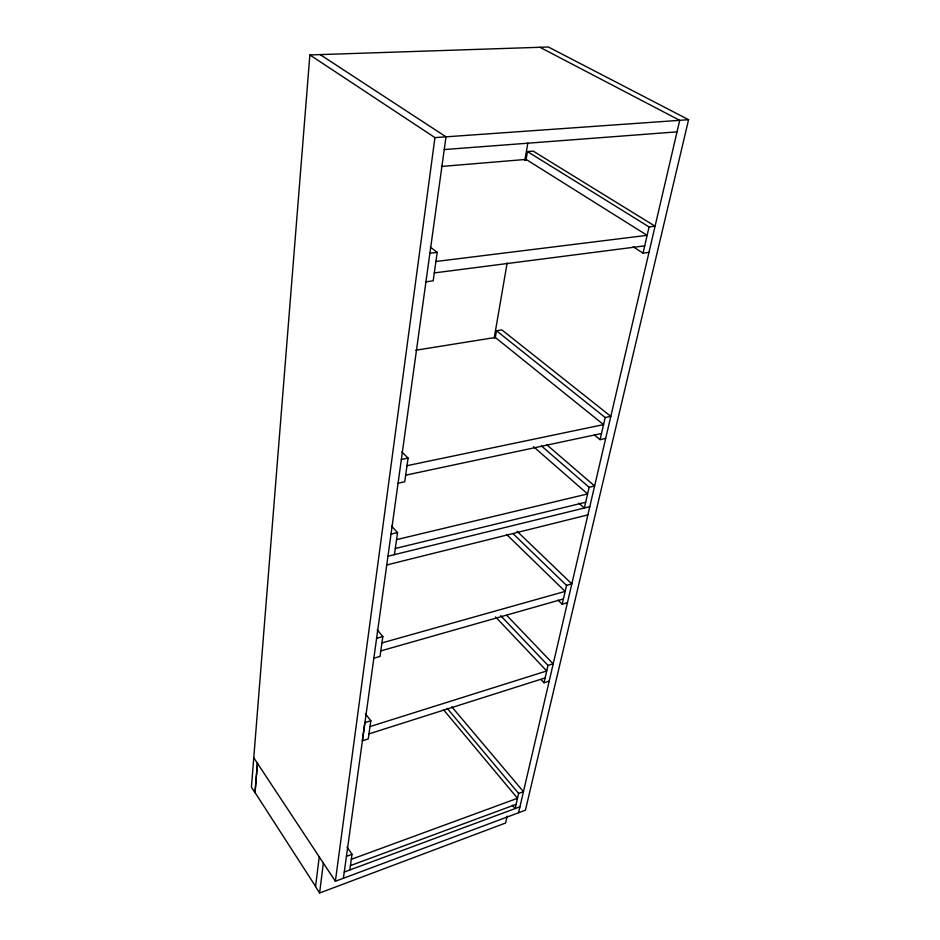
<?xml version="1.0" encoding="UTF-8"?>
<svg xmlns="http://www.w3.org/2000/svg" width="940" height="940" viewBox="0 0 940 940"><rect width="100%" height="100%" fill="white"/><g stroke="black" fill="none" stroke-linecap="round" stroke-linejoin="round"><path stroke-width="1.41" d="M253.765 757.769L335.369 881.262L525.413 810.198L688.585 119.697L548.384 47L309.871 54.943L251.415 787.203L254.94 792.678L257.36 763.209M257.525 763.163L255.104 792.632L315.617 886.491M319.283 856.599L315.535 886.678L319.6 893L505.603 823.005L507.154 816.167M319.6 893L323.36 863.084M335.369 881.262L434.938 137.604L309.871 54.943M343.394 878.266L446.007 136.829L320.152 54.602M370.83 720.757L368.257 738.946L362.311 740.837L364.838 722.625L370.83 720.757L365.448 713.789M349.809 869.982L352.03 854.307L347.048 847.034M377.234 629.835L382.839 636.545L380.03 656.414L373.85 658.188M394.436 554.624L397.549 532.581L391.581 526.153M401.862 451.917L408.089 458.086L404.74 481.774L398.066 483.207M430.238 246.997L437.206 252.355L433.176 280.837L425.938 281.788M494.205 338.059L507.154 262.953M524.837 160.388L527.834 143.056M495.274 337.742L496.485 330.751L501.866 329.893L610.812 416.361L605.184 417.524L496.485 330.751M525.965 160.211L527.457 151.575L533.192 151.117L655.074 226.211L649.07 226.928L527.457 151.575M549.077 681.148L544.002 682.769L547.996 665.414L500.668 615.677M447.111 708.255L518.621 793.442L515.144 808.565L512.347 805.192M567.443 602.705L562.202 604.209L566.538 585.373L512.935 533.567M541.499 446.007L589.121 487.296L584.351 508.023L578.876 503.17M605.677 438.451L600.084 439.662L605.184 417.524M633.255 246.844L643.042 253.13L649.07 226.928M518.551 812.759L679.714 120.332L539.936 47.282M344.252 872.038L519.949 806.779M350.432 865.611L516.119 804.346M351.325 859.325L517.505 798.283L443.433 709.641M346.425 856.352L352.03 854.307M518.621 793.442L523.462 791.68L451.776 706.774M368.974 733.87L545.106 677.928M370.007 726.585L546.716 670.96L495.556 616.91M547.996 665.414L553.108 663.816L506.684 615.312M380.818 650.891L563.413 598.956M381.946 642.913L565.152 591.401L506.519 534.378M376.599 638.284L382.839 636.545M566.538 585.373L571.826 583.893L517.047 531.253M386.751 564.952L587.888 514.885M387.962 556.221L589.791 506.684M395.305 548.49L585.679 502.254M396.551 539.642L587.594 493.935L533.556 446.723M391.017 534.12L397.549 532.581M589.121 487.296L594.609 485.992L546.88 444.855M405.669 475.182L601.506 433.493M407.02 465.688L603.55 424.61L495.321 337.472L415.786 350.244M401.345 459.484L408.089 458.086M643.042 253.13L648.988 252.343M434.292 272.917L644.711 245.845M435.902 261.496L647.131 235.329L526.095 159.412L441.447 166.451M429.897 253.236L437.206 252.355M444.244 149.554L677.035 131.858M434.938 137.604L688.585 119.697M594.444 435.032L600.084 439.662M558.043 600.108L562.202 604.209M541.017 679.573L544.002 682.769"/></g></svg>
